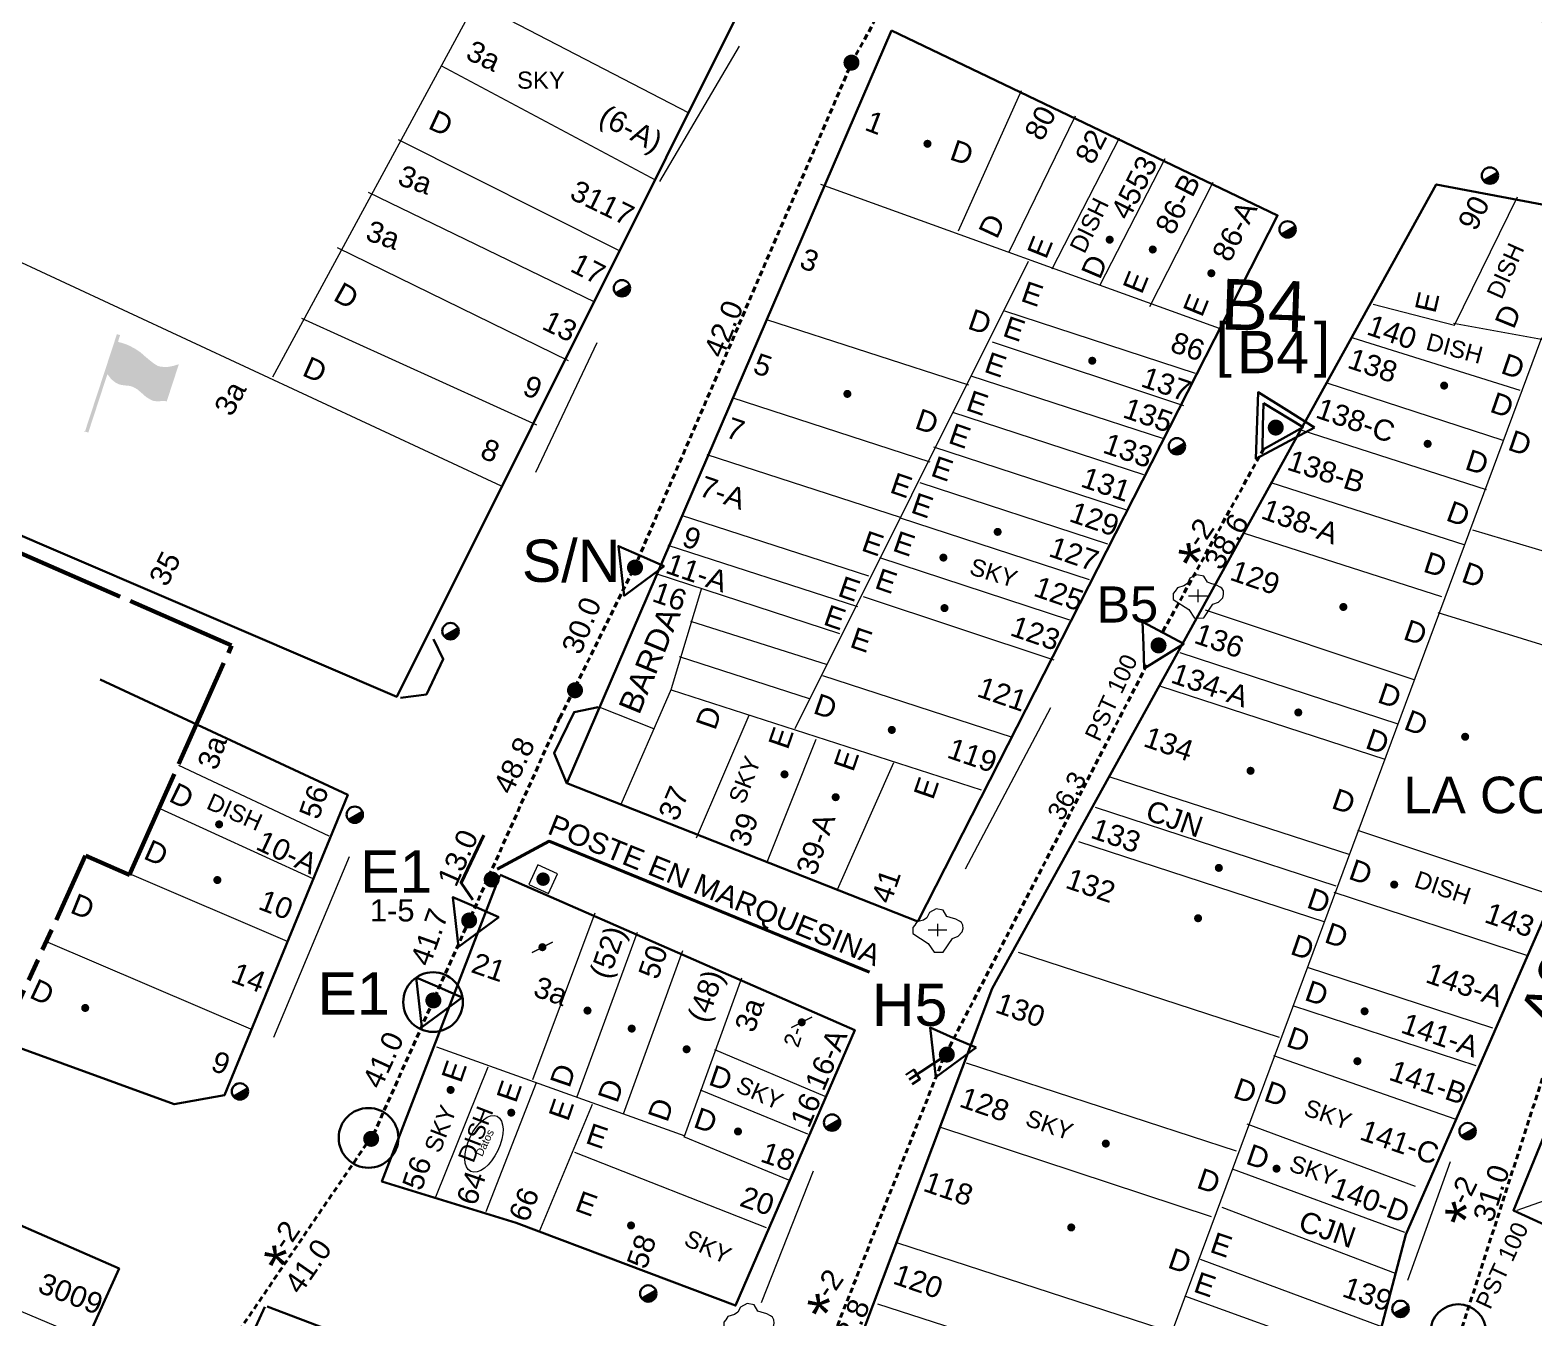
# Model space of a CAD drawing. Header units: inches. Extents: x 1659 to 2293, y 398 to 978.
# Drawn here: x 1952.3 to 2088.4, y 708.9 to 825.5 of the extents above; entities that cross this region are included whole.
import ezdxf

# ---------------------------------------------------------------- set-up
doc = ezdxf.new("R2010")
doc.units = ezdxf.units.IN
doc.header["$MEASUREMENT"] = 0
for name, pattern in [('TLSIGC_002', [0.8, 0.5, -0.3]), ('TLSIGC_004', [7, 4, -1, 1, -1]), ('TLSIGC_007', [28, 10, -1, 10, -1, 2, -1, 2, -1])]:
    doc.linetypes.add(name, pattern=pattern)
for name, color, linetype, lineweight in [('APUNTADOR EXISTENTE SECUNDARIO', 82, 'Continuous', 40), ('CABLE EXISTENTE AEREO SECUNDARIO', 82, 'TLSIGC_002', 40), ('CABLE PROYECTADO AEREO SECUNDARIO', 1, 'TLSIGC_002', 80), ('CAJA DE EMPALMES EXISTENTE PRINCIPAL', 82, 'Continuous', 30), ('CASETA TELEFONICA LADATEL', 82, 'Continuous', 15), ('CLASIFICACION TIPO COMERCIAL TERCERA', 156, 'Continuous', 9), ('CLASIFICACION TIPO RESIDENCIAL C', 156, 'Continuous', 9), ('CLASIFICACION TIPO RESIDENCIAL D', 156, 'Continuous', 9), ('CLASIFICACION TIPO RESIDENCIAL E', 156, 'Continuous', 9), ('CLIENTES COMERCIALES TERCERA', 82, 'TLSIGC_004', 9), ('CLIENTES EXISTENTES DE DATOS', 7, 'Continuous', 13), ('CLIENTES RESIDENCIALES D', 82, 'TLSIGC_004', 9), ('CLIENTES RESIDENCIALES E', 82, 'TLSIGC_004', 9), ('CONEXION A TIERRA  DE TERMINAL EXISTENTE', 82, 'Continuous', 30), ('DATOS DE CARATULA', 160, 'Continuous', 5), ('DISTRITO', 42, 'TLSIGC_007', 60), ('ESCUELAS', 252, 'Continuous', 15), ('LINEAS DE ENERGIA DE BAJA TENSION', 102, 'TLSIGC_014', 20), ('LOTIFICACION 2003', 252, 'Continuous', 15), ('MEDIDAS ENTRE POSTES', 82, 'Continuous', 5), ('NUMEROS OFICIALES', 92, 'Continuous', 5), ('OBSTACULOS', 82, 'Continuous', 15), ('PLANIMETRIA 2003', 12, 'Continuous', 30), ('POSTE DE ENERGIA ELECTRICA', 82, 'Continuous', 30), ('POSTES EXISTENTES SECUNDARIOS', 82, 'Continuous', 30), ('TERMINAL EXISTENTE EN POSTE', 82, 'Continuous', 30), ('TERMINAL PROYECTADA EN POSTE', 1, 'Continuous', 60)]:
    doc.layers.add(name, color=color, linetype=linetype, lineweight=lineweight)
doc.styles.get("Standard").update_dxf_attribs({"font": 'arial.ttf'})
doc.linetypes.add('TLSIGC_014', pattern='A,8,["\\\\\\",Standard,S=1,R=0,X=-1,Y=-0.5],1', length=9)

# ---------------------------------------------------------------- blocks, each defined once
blk = doc.blocks.new('G$C68750D7C')
at = {"layer": 'CLIENTES EXISTENTES DE DATOS'}
blk.add_ellipse((4.88, 2.45), major_axis=(4.88, 0.02), ratio=0.5027, dxfattribs=at)
at = {"layer": 'CLIENTES EXISTENTES DE DATOS', "insert": (2.85, 3.02), "char_height": 1.231, "width": 5.0142, "attachment_point": 1}
blk.add_mtext('Datos', dxfattribs=at)

msp = doc.modelspace()

# ---------------------------------------------------------------- hatches: boundary and pattern name
at = {"layer": 'CASETA TELEFONICA LADATEL'}
h = msp.add_hatch(color=256, dxfattribs=at)
edge = h.paths.add_edge_path()
edge.add_arc((1998.73, 748.59), 0.615, 0, 360)
at = {"layer": 'CLIENTES COMERCIALES TERCERA'}
h = msp.add_hatch(color=256, dxfattribs=at)
edge = h.paths.add_edge_path()
edge.add_arc((1998.67, 742.43), 0.367, 0, 360)
h = msp.add_hatch(color=256, dxfattribs=at)
edge = h.paths.add_edge_path()
edge.add_arc((2022.14, 735.63), 0.367, 0, 360)
at = {"layer": 'CLIENTES RESIDENCIALES D'}
h = msp.add_hatch(color=256, dxfattribs=at)
edge = h.paths.add_edge_path()
edge.add_arc((2033.52, 815.16), 0.367, 0, 360)
h = msp.add_hatch(color=256, dxfattribs=at)
edge = h.paths.add_edge_path()
edge.add_arc((2050.01, 806.48), 0.367, 0, 360)
h = msp.add_hatch(color=256, dxfattribs=at)
edge = h.paths.add_edge_path()
edge.add_arc((2026.27, 792.52), 0.367, 0, 360)
h = msp.add_hatch(color=256, dxfattribs=at)
edge = h.paths.add_edge_path()
edge.add_arc((2078.79, 788), 0.367, 0, 360)
h = msp.add_hatch(color=256, dxfattribs=at)
edge = h.paths.add_edge_path()
edge.add_arc((2034.96, 777.7), 0.367, 0, 360)
h = msp.add_hatch(color=256, dxfattribs=at)
edge = h.paths.add_edge_path()
edge.add_arc((2035.06, 773.13), 0.367, 0, 360)
h = msp.add_hatch(color=256, dxfattribs=at)
edge = h.paths.add_edge_path()
edge.add_arc((2071.16, 773.23), 0.367, 0, 360)
h = msp.add_hatch(color=256, dxfattribs=at)
edge = h.paths.add_edge_path()
edge.add_arc((2030.29, 762.1), 0.367, 0, 360)
h = msp.add_hatch(color=256, dxfattribs=at)
edge = h.paths.add_edge_path()
edge.add_arc((2082.18, 761.48), 0.367, 0, 360)
h = msp.add_hatch(color=256, dxfattribs=at)
edge = h.paths.add_edge_path()
edge.add_arc((1969.41, 753.55), 0.367, 0, 360)
h = msp.add_hatch(color=256, dxfattribs=at)
edge = h.paths.add_edge_path()
edge.add_arc((1969.25, 748.51), 0.367, 0, 360)
h = msp.add_hatch(color=256, dxfattribs=at)
edge = h.paths.add_edge_path()
edge.add_arc((2075.76, 748.1), 0.367, 0, 360)
h = msp.add_hatch(color=256, dxfattribs=at)
edge = h.paths.add_edge_path()
edge.add_arc((1957.29, 736.93), 0.367, 0, 360)
h = msp.add_hatch(color=256, dxfattribs=at)
edge = h.paths.add_edge_path()
edge.add_arc((2002.75, 736.69), 0.367, 0, 360)
h = msp.add_hatch(color=256, dxfattribs=at)
edge = h.paths.add_edge_path()
edge.add_arc((2006.75, 735.06), 0.367, 0, 360)
h = msp.add_hatch(color=256, dxfattribs=at)
edge = h.paths.add_edge_path()
edge.add_arc((2011.72, 733.19), 0.367, 0, 360)
h = msp.add_hatch(color=256, dxfattribs=at)
edge = h.paths.add_edge_path()
edge.add_arc((2016.37, 725.75), 0.367, 0, 360)
h = msp.add_hatch(color=256, dxfattribs=at)
edge = h.paths.add_edge_path()
edge.add_arc((2065.11, 722.38), 0.367, 0, 360)
at = {"layer": 'CLIENTES RESIDENCIALES E'}
h = msp.add_hatch(color=256, dxfattribs=at)
edge = h.paths.add_edge_path()
edge.add_arc((2053.91, 805.59), 0.367, 0, 360)
h = msp.add_hatch(color=256, dxfattribs=at)
edge = h.paths.add_edge_path()
edge.add_arc((2059.21, 803.44), 0.367, 0, 360)
h = msp.add_hatch(color=256, dxfattribs=at)
edge = h.paths.add_edge_path()
edge.add_arc((2048.43, 795.52), 0.367, 0, 360)
h = msp.add_hatch(color=256, dxfattribs=at)
edge = h.paths.add_edge_path()
edge.add_arc((2080.28, 793.27), 0.367, 0, 360)
h = msp.add_hatch(color=256, dxfattribs=at)
edge = h.paths.add_edge_path()
edge.add_arc((2039.87, 780.03), 0.367, 0, 360)
h = msp.add_hatch(color=256, dxfattribs=at)
edge = h.paths.add_edge_path()
edge.add_arc((2067.08, 763.68), 0.367, 0, 360)
h = msp.add_hatch(color=256, dxfattribs=at)
edge = h.paths.add_edge_path()
edge.add_arc((2020.58, 758.08), 0.367, 0, 360)
h = msp.add_hatch(color=256, dxfattribs=at)
edge = h.paths.add_edge_path()
edge.add_arc((2062.76, 758.4), 0.367, 0, 360)
h = msp.add_hatch(color=256, dxfattribs=at)
edge = h.paths.add_edge_path()
edge.add_arc((2025.21, 756.01), 0.367, 0, 360)
h = msp.add_hatch(color=256, dxfattribs=at)
edge = h.paths.add_edge_path()
edge.add_arc((2059.89, 749.61), 0.367, 0, 360)
h = msp.add_hatch(color=256, dxfattribs=at)
edge = h.paths.add_edge_path()
edge.add_arc((2058.01, 745.05), 0.367, 0, 360)
h = msp.add_hatch(color=256, dxfattribs=at)
edge = h.paths.add_edge_path()
edge.add_arc((2073.08, 736.63), 0.367, 0, 360)
h = msp.add_hatch(color=256, dxfattribs=at)
edge = h.paths.add_edge_path()
edge.add_arc((2072.43, 732.11), 0.367, 0, 360)
h = msp.add_hatch(color=256, dxfattribs=at)
edge = h.paths.add_edge_path()
edge.add_arc((1990.36, 729.51), 0.367, 0, 360)
h = msp.add_hatch(color=256, dxfattribs=at)
edge = h.paths.add_edge_path()
edge.add_arc((1995.85, 727.45), 0.367, 0, 360)
h = msp.add_hatch(color=256, dxfattribs=at)
edge = h.paths.add_edge_path()
edge.add_arc((2049.66, 724.65), 0.367, 0, 360)
h = msp.add_hatch(color=256, dxfattribs=at)
edge = h.paths.add_edge_path()
edge.add_arc((2006.69, 717.24), 0.367, 0, 360)
h = msp.add_hatch(color=256, dxfattribs=at)
edge = h.paths.add_edge_path()
edge.add_arc((2046.53, 717.06), 0.367, 0, 360)
at = {"layer": 'ESCUELAS'}
msp.add_hatch(color=256, dxfattribs=at).paths.add_polyline_path([(1957.27, 789.12), (1957.57, 789.02), (1959.3, 794.31), (1959.47, 794.09), (1959.54, 793.99), (1959.64, 793.87), (1959.75, 793.77), (1959.89, 793.65), (1960, 793.57), (1960.11, 793.5), (1960.32, 793.4), (1960.45, 793.36), (1960.58, 793.33), (1960.87, 793.29), (1961.05, 793.27), (1961.19, 793.25), (1961.26, 793.25), (1961.3, 793.24), (1961.35, 793.24), (1961.38, 793.24), (1961.41, 793.22), (1961.45, 793.21), (1961.48, 793.2), (1961.63, 793.14), (1961.77, 793.07), (1961.88, 793.01), (1961.97, 792.95), (1962.04, 792.91), (1962.15, 792.81), (1962.27, 792.71), (1962.42, 792.58), (1962.56, 792.45), (1962.81, 792.24), (1963.16, 792.03), (1963.31, 791.95), (1963.43, 791.9), (1963.56, 791.87), (1963.69, 791.86), (1963.78, 791.86), (1964.05, 791.86), (1964.21, 791.87), (1964.39, 791.89), (1964.5, 791.89), (1964.57, 791.87), (1964.66, 791.82), (1965.76, 795.19), (1965.73, 795.19), (1965.63, 795.17), (1965.28, 795.06), (1964.96, 794.99), (1964.75, 794.96), (1964.48, 794.96), (1964.29, 794.97), (1964.29, 794.97), (1964.14, 794.98), (1964, 795.01), (1963.85, 795.06), (1963.58, 795.22), (1963.46, 795.3), (1963.26, 795.46), (1963.11, 795.58), (1962.77, 795.86), (1962.48, 796.12), (1962.25, 796.31), (1961.84, 796.59), (1961.33, 796.86), (1961.04, 796.99), (1960.73, 797.1), (1960.33, 797.21), (1960.26, 797.25), (1960.45, 797.84), (1960.16, 797.93), (1960.16, 797.93), (1960.16, 797.93)])
at = {"layer": 'POSTE DE ENERGIA ELECTRICA'}
for points in [[(2085.07, 812.65), (2085.11, 812.56), (2085.14, 812.46), (2085.16, 812.39), (2085.16, 812.3), (2085.16, 812.17), (2085.14, 812.09), (2085.11, 812), (2085.07, 811.91), (2085.01, 811.84), (2084.97, 811.78), (2084.9, 811.72), (2084.83, 811.66), (2084.78, 811.63), (2084.69, 811.59), (2084.59, 811.56), (2084.47, 811.54), (2084.37, 811.55), (2084.27, 811.56), (2084.18, 811.59), (2084.11, 811.61), (2084.05, 811.65), (2083.95, 811.71), (2083.88, 811.79), (2083.82, 811.85), (2083.78, 811.91)], [(2066.75, 807.78), (2066.8, 807.69), (2066.82, 807.6), (2066.84, 807.52), (2066.85, 807.43), (2066.84, 807.3), (2066.82, 807.22), (2066.79, 807.13), (2066.75, 807.05), (2066.7, 806.97), (2066.66, 806.91), (2066.59, 806.85), (2066.51, 806.79), (2066.46, 806.76), (2066.37, 806.72), (2066.27, 806.69), (2066.15, 806.67), (2066.06, 806.68), (2065.96, 806.69), (2065.86, 806.72), (2065.8, 806.75), (2065.73, 806.78), (2065.64, 806.84), (2065.56, 806.92), (2065.51, 806.98), (2065.47, 807.04)], [(2006.51, 802.45), (2006.55, 802.36), (2006.58, 802.27), (2006.6, 802.19), (2006.61, 802.1), (2006.6, 801.97), (2006.58, 801.89), (2006.55, 801.8), (2006.51, 801.72), (2006.45, 801.64), (2006.41, 801.58), (2006.35, 801.52), (2006.27, 801.46), (2006.22, 801.44), (2006.13, 801.39), (2006.03, 801.36), (2005.91, 801.35), (2005.81, 801.35), (2005.71, 801.36), (2005.62, 801.39), (2005.55, 801.42), (2005.49, 801.45), (2005.39, 801.52), (2005.32, 801.59), (2005.26, 801.66), (2005.22, 801.71)], [(2056.74, 788.14), (2056.79, 788.06), (2056.82, 787.96), (2056.83, 787.89), (2056.84, 787.79), (2056.83, 787.67), (2056.82, 787.58), (2056.78, 787.49), (2056.74, 787.41), (2056.69, 787.34), (2056.65, 787.28), (2056.58, 787.21), (2056.5, 787.16), (2056.45, 787.13), (2056.37, 787.09), (2056.27, 787.06), (2056.14, 787.04), (2056.05, 787.04), (2055.95, 787.06), (2055.85, 787.08), (2055.79, 787.11), (2055.72, 787.14), (2055.63, 787.21), (2055.56, 787.28), (2055.5, 787.35), (2055.46, 787.41)], [(1990.99, 771.41), (1991.03, 771.32), (1991.06, 771.23), (1991.08, 771.15), (1991.09, 771.06), (1991.08, 770.93), (1991.06, 770.85), (1991.03, 770.76), (1990.99, 770.68), (1990.93, 770.6), (1990.89, 770.54), (1990.83, 770.48), (1990.75, 770.42), (1990.7, 770.4), (1990.61, 770.35), (1990.51, 770.32), (1990.39, 770.31), (1990.29, 770.31), (1990.19, 770.32), (1990.1, 770.35), (1990.03, 770.38), (1989.97, 770.41), (1989.87, 770.48), (1989.8, 770.55), (1989.74, 770.62), (1989.7, 770.67)], [(1982.33, 754.79), (1982.38, 754.7), (1982.41, 754.6), (1982.42, 754.53), (1982.43, 754.43), (1982.42, 754.31), (1982.41, 754.22), (1982.37, 754.14), (1982.33, 754.05), (1982.28, 753.98), (1982.24, 753.92), (1982.17, 753.85), (1982.09, 753.8), (1982.04, 753.77), (1981.96, 753.73), (1981.86, 753.7), (1981.73, 753.68), (1981.64, 753.68), (1981.54, 753.7), (1981.44, 753.72), (1981.38, 753.75), (1981.31, 753.79), (1981.22, 753.85), (1981.15, 753.92), (1981.09, 753.99), (1981.05, 754.05)], [(1971.93, 729.74), (1971.98, 729.65), (1972, 729.56), (1972.02, 729.48), (1972.03, 729.39), (1972.02, 729.26), (1972, 729.18), (1971.97, 729.09), (1971.93, 729.01), (1971.88, 728.93), (1971.83, 728.87), (1971.77, 728.81), (1971.69, 728.75), (1971.64, 728.72), (1971.55, 728.68), (1971.45, 728.65), (1971.33, 728.63), (1971.24, 728.64), (1971.14, 728.65), (1971.04, 728.68), (1970.98, 728.71), (1970.91, 728.74), (1970.82, 728.8), (1970.74, 728.88), (1970.69, 728.94), (1970.65, 729)], [(2025.52, 726.92), (2025.56, 726.83), (2025.59, 726.73), (2025.61, 726.66), (2025.62, 726.56), (2025.61, 726.44), (2025.59, 726.35), (2025.56, 726.27), (2025.52, 726.18), (2025.46, 726.11), (2025.42, 726.05), (2025.36, 725.98), (2025.28, 725.93), (2025.23, 725.9), (2025.14, 725.86), (2025.04, 725.83), (2024.92, 725.81), (2024.82, 725.81), (2024.72, 725.83), (2024.63, 725.85), (2024.56, 725.88), (2024.5, 725.92), (2024.4, 725.98), (2024.33, 726.05), (2024.27, 726.12), (2024.23, 726.18)], [(2083.04, 726.15), (2083.08, 726.06), (2083.11, 725.97), (2083.13, 725.89), (2083.14, 725.8), (2083.13, 725.67), (2083.11, 725.59), (2083.08, 725.5), (2083.04, 725.41), (2082.99, 725.34), (2082.94, 725.28), (2082.88, 725.22), (2082.8, 725.16), (2082.75, 725.13), (2082.66, 725.09), (2082.56, 725.06), (2082.44, 725.04), (2082.34, 725.05), (2082.25, 725.06), (2082.15, 725.09), (2082.08, 725.12), (2082.02, 725.15), (2081.93, 725.21), (2081.85, 725.29), (2081.8, 725.35), (2081.76, 725.41)], [(2008.89, 711.45), (2008.93, 711.36), (2008.96, 711.26), (2008.98, 711.19), (2008.99, 711.1), (2008.98, 710.97), (2008.96, 710.89), (2008.93, 710.8), (2008.89, 710.71), (2008.84, 710.64), (2008.79, 710.58), (2008.73, 710.52), (2008.65, 710.46), (2008.6, 710.43), (2008.51, 710.39), (2008.41, 710.36), (2008.29, 710.34), (2008.19, 710.35), (2008.1, 710.36), (2008, 710.39), (2007.93, 710.41), (2007.87, 710.45), (2007.78, 710.51), (2007.7, 710.59), (2007.64, 710.65), (2007.6, 710.71)], [(2076.99, 710.03), (2077.03, 709.94), (2077.06, 709.84), (2077.07, 709.77), (2077.07, 709.67), (2077.06, 709.55), (2077.04, 709.46), (2077, 709.38), (2076.96, 709.3), (2076.9, 709.22), (2076.85, 709.17), (2076.79, 709.11), (2076.7, 709.05), (2076.65, 709.03), (2076.56, 708.99), (2076.46, 708.96), (2076.34, 708.95), (2076.24, 708.96), (2076.15, 708.98), (2076.05, 709.01), (2075.99, 709.04), (2075.92, 709.08), (2075.84, 709.15), (2075.76, 709.23), (2075.71, 709.3), (2075.67, 709.35)]]:
    msp.add_hatch(color=256, dxfattribs=at).paths.add_polyline_path(points)
at = {"layer": 'POSTES EXISTENTES SECUNDARIOS'}
h = msp.add_hatch(color=256, dxfattribs=at)
edge = h.paths.add_edge_path()
edge.add_arc((2026.64, 822.51), 0.726, 0, 360)
h = msp.add_hatch(color=256, dxfattribs=at)
edge = h.paths.add_edge_path()
edge.add_arc((2065.04, 789.47), 0.726, 0, 360)
h = msp.add_hatch(color=256, dxfattribs=at)
edge = h.paths.add_edge_path()
edge.add_arc((2007.05, 776.8), 0.726, 0, 360)
h = msp.add_hatch(color=256, dxfattribs=at)
edge = h.paths.add_edge_path()
edge.add_arc((2054.43, 769.75), 0.726, 0, 360)
h = msp.add_hatch(color=256, dxfattribs=at)
edge = h.paths.add_edge_path()
edge.add_arc((2001.62, 765.69), 0.726, 0, 360)
h = msp.add_hatch(color=256, dxfattribs=at)
edge = h.paths.add_edge_path()
edge.add_arc((1994.08, 748.56), 0.726, 0, 360)
h = msp.add_hatch(color=256, dxfattribs=at)
edge = h.paths.add_edge_path()
edge.add_arc((1992.04, 744.85), 0.726, 0, 360)
h = msp.add_hatch(color=256, dxfattribs=at)
edge = h.paths.add_edge_path()
edge.add_arc((1988.8, 737.61), 0.726, 0, 360)
h = msp.add_hatch(color=256, dxfattribs=at)
edge = h.paths.add_edge_path()
edge.add_arc((2035.27, 732.71), 0.726, 0, 360)
h = msp.add_hatch(color=256, dxfattribs=at)
edge = h.paths.add_edge_path()
edge.add_arc((1983.17, 725.08), 0.726, 0, 360)

# ---------------------------------------------------------------- linework, layer by layer
at = {"layer": 'APUNTADOR EXISTENTE SECUNDARIO'}
for points in [[(1992.36, 746.71), (1991.31, 748.26), (1993.36, 752.57)], [(1994.56, 749.48), (1999.29, 752.02), (2028.28, 740.18)]]:
    msp.add_lwpolyline(points, dxfattribs=at)
at = {"layer": 'CABLE EXISTENTE AEREO SECUNDARIO'}
for p, q in [((2054.83, 771.01), (2063.97, 787.6)), ((2000.25, 763.17), (2006.7, 776.24)), ((2053.37, 767.97), (2035.46, 733.3)), ((1983.38, 725.48), (2000.23, 763.19)), ((2019.17, 692.55), (2035.02, 732.52)), ((2081.91, 708.02), (2089.29, 730.92)), ((1965.81, 699.79), (1983.08, 725.11))]:
    msp.add_line(p, q, dxfattribs=at)
msp.add_lwpolyline([(2007.29, 777.49), (2026.66, 822.5), (2041.84, 850.14), (2041.84, 850.14), (2041.84, 850.14)], dxfattribs=at)
at = {"layer": 'CAJA DE EMPALMES EXISTENTE PRINCIPAL'}
for centre, radius in [((1988.77, 737.46), 2.7), ((1982.93, 725.17), 2.7), ((2081.56, 707.58), 2.52)]:
    msp.add_circle(centre, radius, dxfattribs=at)
at = {"layer": 'CASETA TELEFONICA LADATEL'}
msp.add_lwpolyline([(1999.21, 747.3), (2000.03, 749.07), (1998.26, 749.88), (1997.44, 748.11), (1999.21, 747.3)], dxfattribs=at)
at = {"layer": 'CLIENTES COMERCIALES TERCERA'}
for p, q in [((1997.74, 741.95), (1999.59, 742.89)), ((2021.21, 735.15), (2023.06, 736.09))]:
    msp.add_line(p, q, dxfattribs=at)
for points in [[(1997.74, 741.95), (1999.59, 742.89), (1997.74, 741.95), (1997.74, 741.95)], [(2021.21, 735.15), (2023.06, 736.09), (2021.21, 735.15), (2021.21, 735.15)]]:
    msp.add_lwpolyline(points, dxfattribs=at)
at = {"layer": 'CONEXION A TIERRA  DE TERMINAL EXISTENTE'}
msp.add_line((2031.86, 730.45), (2035.02, 732.55), dxfattribs=at)
msp.add_lwpolyline([(2032.14, 730.03), (2032.84, 730.49), (2032.27, 731.35), (2031.57, 730.89)], dxfattribs=at)
at = {"layer": 'DISTRITO'}
msp.add_lwpolyline([(1919.85, 668.48), (1957.32, 750.72), (1961.3, 748.99), (1970.54, 769.75), (1932.4, 786.4), (1951.04, 826.16), (1933.27, 833.98), (1951.61, 883.93), (1985.01, 872.51), (2024.9, 858.93), (2048.86, 849.62), (2062.36, 841.57), (2081.43, 830.91), (2101.54, 819.15), (2136.68, 806.1), (2150.84, 784.49), (2219.79, 635.01)], dxfattribs=at)
at = {"layer": 'ESCUELAS'}
for p, q in [((2003.4, 800.83), (1982.92, 810.75)), ((2001.02, 795.51), (1980.13, 805.75)), ((1998.16, 789.7), (1976.89, 799.35)), ((1957.25, 789.13), (1957.25, 789.13))]:
    msp.add_line(p, q, dxfattribs=at)
at = {"layer": 'LINEAS DE ENERGIA DE BAJA TENSION'}
for p, q in [((2009.31, 811.75), (2016.52, 823.99)), ((1998.07, 785.43), (2003.61, 797.17)), ((2036.96, 749.53), (2044.69, 764.12)), ((1974.36, 734.28), (1981.2, 750.65)), ((2076.99, 712.28), (2080.87, 723.02)), ((2018.5, 710.27), (2023.19, 722.2))]:
    msp.add_line(p, q, dxfattribs=at)
at = {"layer": 'LOTIFICACION 2003'}
for p, q in [((1974.26, 794.05), (1995.31, 832.91)), ((2011.95, 817.92), (1992.32, 828.1)), ((2008.95, 811.84), (1989.5, 822.21)), ((2036.33, 807.28), (2042.02, 819.99)), ((2046.9, 817.66), (2040.84, 805.3)), ((2005.6, 805.5), (1985.64, 815.51)), ((2050.87, 815.66), (2044.77, 803.82)), ((2055.01, 813.81), (2049.1, 802.3)), ((2023.85, 811.52), (2060.24, 798.35)), ((2059.33, 811.66), (2053.62, 800.4)), ((1994.96, 784.17), (1942.85, 808.42)), ((2042.63, 804.52), (2021.5, 762.19)), ((2018.94, 799.25), (2037.23, 793.33)), ((2057.78, 794.38), (2040.51, 800.02)), ((2072.02, 797.61), (2087.14, 792.87)), ((2056.73, 791.43), (2039.39, 797.19)), ((2054.91, 788.44), (2037.46, 794.14)), ((2069.67, 793.53), (2085.6, 788.33)), ((2015.82, 792.19), (2033.72, 786.36)), ((2053.09, 785.2), (2035.82, 790.84)), ((2067.3, 789.27), (2084.07, 783.86)), ((2013.54, 787.02), (2031.06, 781.37)), ((2051.65, 781.97), (2034.1, 787.7)), ((2049.84, 778.93), (2032.85, 784.48)), ((2064.6, 784.51), (2082.16, 778.86)), ((2011.22, 781.53), (2028.19, 776.04)), ((2048.18, 775.69), (2031.09, 781.28)), ((2062.18, 779.91), (2080.05, 774.17)), ((2102.17, 774.4), (2082.88, 780.18)), ((2010.01, 778.84), (2027.18, 773.28)), ((2046.39, 772.05), (2029.21, 777.67)), ((2008.94, 776.26), (2025.56, 770.83)), ((2044.97, 768.42), (2027.73, 774.15)), ((2012.08, 771.94), (2024.44, 768.02)), ((2058.65, 772.97), (2077.64, 766.64)), ((2098.83, 766.79), (2079.73, 772.7)), ((2056.35, 769.1), (2076.08, 762.66)), ((2011.06, 768.75), (2022.82, 764.95)), ((2041.22, 761.4), (2024.05, 767.01)), ((2010.32, 765.73), (2038.39, 756.67)), ((2054.6, 766.07), (2074.91, 759.44)), ((2012.62, 752.34), (2017.38, 763.43)), ((2018.97, 750.06), (2023.45, 761.25)), ((1979.38, 752.47), (1965.77, 758.89)), ((2025.38, 747.66), (2030.47, 759.15)), ((2050.01, 757.84), (2071.73, 750.83)), ((1964.03, 754.99), (1977.88, 748.64)), ((2048.71, 755.11), (2070.49, 748)), ((2090.4, 747.03), (2072.46, 752.98)), ((2047.2, 752.01), (2069.48, 744.72)), ((1961.27, 749.1), (1975.56, 742.97)), ((2087.86, 741.66), (2070.33, 747.39)), ((2003.41, 745.52), (1997.76, 730.41)), ((2007.25, 743.75), (2001.78, 728.88)), ((1972.29, 735), (1953.74, 742.96)), ((2011.35, 742.1), (2005.99, 727.3)), ((2041.73, 741.97), (2065.35, 734.28)), ((2084.7, 735.1), (2067.9, 740.59)), ((2016.7, 739.62), (2011.5, 725.29)), ((2083.18, 731.69), (2066.58, 737.11)), ((1989.09, 733.42), (2011.55, 725.35)), ((2024.27, 728.92), (2014.26, 733.15)), ((2081.29, 726.86), (2064.88, 732.59)), ((1989.02, 719.82), (1993.76, 731.59)), ((2037.03, 731.97), (2061.45, 723.99)), ((1993.58, 718.49), (1998.12, 730.18)), ((1998.38, 716.62), (2003.19, 728.22)), ((2022.68, 725.5), (2012.98, 729.49)), ((2110.28, 726.94), (2086.87, 718.58)), ((2034.62, 726.18), (2059.2, 718.04)), ((2077.68, 720.77), (2062.44, 726.4)), ((2011.45, 725.3), (2020.93, 721.38)), ((2018.94, 717.02), (2001.61, 723.84)), ((2076.71, 716.61), (2061.11, 722.33)), ((2075.88, 712.88), (2060.19, 718.88)), ((2030.82, 715.67), (2055.85, 707.53)), ((1957.56, 706.89), (1940.73, 713.97)), ((2074.65, 708.06), (2058.24, 714.15)), ((2073.93, 704.66), (2056.81, 710.84)), ((2029, 710.15), (2053.32, 702.29))]:
    msp.add_line(p, q, dxfattribs=at)
for points in [[(2073.86, 800.63), (2081.21, 798.75), (2086.93, 810.36)], [(2089.08, 797.6), (2052.15, 698.26), (2052.08, 698.4)], [(2081.12, 798.91), (2089.1, 797.46), (2109.76, 792.57)], [(2013.06, 774.92), (2010.32, 765.81)], [(2005.81, 755.39), (2010.36, 765.83), (2010.36, 765.83)], [(2008.76, 762.2), (2003.82, 764.16)]]:
    msp.add_lwpolyline(points, dxfattribs=at)
at = {"layer": 'OBSTACULOS'}
for p, q in [((2058, 774.82), (2058, 773.67)), ((2057.15, 774.24), (2058.86, 774.24)), ((2034.42, 744.56), (2034.42, 743.42)), ((2033.57, 743.99), (2035.28, 743.99))]:
    msp.add_line(p, q, dxfattribs=at)
for points in [[(2055.76, 774.45), (2055.77, 773.92), (2057.17, 773.01), (2057.7, 772.22), (2058.54, 772.24), (2059.36, 773.47), (2059.87, 773.68), (2060.25, 774.06), (2060.32, 774.37), (2060.3, 774.68), (2060.17, 774.92), (2060, 775.03), (2059.67, 775.21), (2059.16, 775.37), (2058.86, 775.47), (2058.53, 776.02), (2057.89, 776.15), (2057.27, 775.83), (2057.04, 775.36), (2056.73, 775.14), (2056.14, 774.97), (2055.95, 774.67), (2055.76, 774.45)], [(2032.18, 744.2), (2032.19, 743.66), (2033.59, 742.76), (2034.12, 741.97), (2034.95, 741.99), (2035.78, 743.22), (2036.29, 743.43), (2036.67, 743.81), (2036.74, 744.12), (2036.72, 744.43), (2036.59, 744.67), (2036.41, 744.78), (2036.09, 744.96), (2035.58, 745.12), (2035.28, 745.22), (2034.94, 745.77), (2034.3, 745.9), (2033.69, 745.57), (2033.46, 745.1), (2033.15, 744.89), (2032.55, 744.72), (2032.37, 744.42), (2032.18, 744.2)], [(2015.08, 708.48), (2015.08, 707.94), (2016.48, 707.03), (2017.02, 706.24), (2017.85, 706.27), (2018.68, 707.5), (2019.18, 707.7), (2019.57, 708.09), (2019.64, 708.4), (2019.61, 708.7), (2019.49, 708.94), (2019.31, 709.06), (2018.99, 709.23), (2018.48, 709.4), (2018.18, 709.49), (2017.84, 710.04), (2017.2, 710.17), (2016.59, 709.85), (2016.35, 709.38), (2016.04, 709.17), (2015.45, 708.99), (2015.27, 708.69), (2015.08, 708.48)]]:
    msp.add_lwpolyline(points, dxfattribs=at)
at = {"layer": 'PLANIMETRIA 2003'}
for points in [[(1931.92, 852.57), (1990.36, 851.16), (1999.86, 850.05), (2008.26, 847.27), (2022.07, 838.35), (1985.49, 765.11), (1934.58, 786.95)], [(2030.26, 825.41), (2065.2, 808.67), (2032.64, 744.77), (2000.87, 757.29), (2030.27, 825.43)], [(2009.59, 660.01), (2078.99, 638.07), (2102.01, 673.57), (2050.33, 692.97), (2052.09, 698.35), (2070.33, 691.77), (2076.81, 716.43), (2115.37, 804.72), (2079.56, 811.48), (2039.37, 738.68), (2009.69, 659.85)], [(2120.67, 801.97), (2086.55, 718.6), (2126.18, 700.45), (2090.56, 633.72), (2144.21, 614.59), (2164.98, 654.51), (2164.89, 655.13), (2164.63, 656.14), (2133.92, 666.27)], [(1985.84, 765.02), (1988.17, 765.32), (1989.69, 768.51), (1988.82, 770.33)], [(1958.65, 766.67), (1981.05, 756.23), (1969.91, 729.05), (1965.34, 728.22), (1950.02, 733.8)], [(2000.88, 757.25), (1999.72, 760.01), (2001.53, 763.72), (2003.71, 764.15)], [(1994.86, 748.97), (2026.93, 734.93), (2016.15, 709.98), (1996.28, 717.49), (1984.14, 721.22), (1994.83, 748.93)], [(1943.65, 720.64), (1960.36, 713.34), (1929.3, 644.71), (1899.28, 655.14)], [(1973.75, 709.89), (2011.07, 695.72), (1982.22, 627.91), (1942.04, 641.18), (1973.56, 709.87)]]:
    msp.add_lwpolyline(points, dxfattribs=at)
at = {"layer": 'POSTE DE ENERGIA ELECTRICA'}
for centre in [(2084.42, 812.28), (2066.11, 807.41), (2005.87, 802.08), (2056.1, 787.78), (1990.35, 771.04), (1981.69, 754.42), (1971.29, 729.37), (2024.88, 726.55), (2082.4, 725.78), (2008.25, 711.08), (2076.33, 709.69)]:
    msp.add_circle(centre, 0.74, dxfattribs=at)
at = {"layer": 'TERMINAL EXISTENTE EN POSTE'}
for points in [[(2068.56, 789.47), (2063.23, 786.65), (2063.44, 792.67), (2066.01, 791.07), (2068.56, 789.47)], [(2063.92, 791.69), (2067.52, 789.51), (2063.84, 787.47), (2063.87, 789.59), (2063.92, 791.69)], [(2009.7, 776.92), (2006.06, 774.24), (2005.55, 778.74), (2007.63, 777.83), (2009.7, 776.92)], [(2052.99, 771.88), (2056.71, 769.9), (2053.14, 767.67), (2053.06, 769.78), (2052.99, 771.88)], [(1994.73, 745.14), (1991.08, 742.46), (1990.57, 746.96), (1992.66, 746.05), (1994.73, 745.14)], [(1991.41, 737.88), (1987.77, 735.19), (1987.25, 739.69), (1989.34, 738.79), (1991.41, 737.88)], [(2037.92, 733.34), (2034.27, 730.65), (2033.76, 735.15), (2035.85, 734.24), (2037.92, 733.34)]]:
    msp.add_lwpolyline(points, dxfattribs=at)

# ---------------------------------------------------------------- block references
at = {"layer": 'CLIENTES EXISTENTES DE DATOS', "lineweight": 40, "ltscale": 8, "xscale": 0.5667573709123717, "yscale": 0.5667573709123717, "zscale": 0.5667573709123717, "rotation": 64.19453256506495}
msp.add_blockref('G$C68750D7C', (1993.42, 721.53), dxfattribs=at)

# ---------------------------------------------------------------- texts
at = {"layer": 'CABLE EXISTENTE AEREO SECUNDARIO'}
for p in [(2049.08, 760.95), (2084.45, 709.54)]:
    msp.add_text('PST 100', height=1.527, rotation=65, dxfattribs=at).set_placement(p)
at = {"layer": 'CABLE PROYECTADO AEREO SECUNDARIO'}
msp.add_text('[     ]', height=3.827, dxfattribs=at).set_placement((2059.57, 795.13))
at = {"layer": 'CLASIFICACION TIPO COMERCIAL TERCERA'}
for rotation, p in [(335, (1991.61, 822.89)), (341, (1985.46, 811.49)), (341, (1982.55, 806.49)), (62, (1970.55, 790.37)), (71, (1969.19, 758.36)), (341, (1997.73, 738.04)), (71, (2017.82, 734.59))]:
    msp.add_text('3a', height=1.906, rotation=rotation, dxfattribs=at).set_placement(p)
at = {"layer": 'CLASIFICACION TIPO RESIDENCIAL C'}
msp.add_text('SKY', height=1.549, dxfattribs=at).set_placement((1996.37, 820.15))
for s, rotation, p in [('DISH', 64, (2047.72, 805.12)), ('DISH', 66, (2085.48, 800.99)), ('DISH', 345, (2078.53, 796.56)), ('SKY', 343, (2037.21, 776.22)), ('SKY', 69, (2016.92, 755.29)), ('DISH', 336, (1968.15, 755.02)), ('DISH', 341, (2077.46, 747.93)), ('SKY', 336, (2016.05, 729.41)), ('SKY', 69, (1989.38, 723.69)), ('SKY', 341, (2067.46, 727.26)), ('DISH', 69, (1992.42, 722.81)), ('SKY', 341, (2042.26, 726.33)), ('SKY', 341, (2066.14, 722.21)), ('SKY', 335, (2011.36, 715.52))]:
    msp.add_text(s, height=1.549, rotation=rotation, dxfattribs=at).set_placement(p)
at = {"layer": 'CLASIFICACION TIPO RESIDENCIAL D'}
for s, height, rotation, p in [('D', 1.91, 335, (1988.22, 816.59)), ('D', 1.91, 341, (2035.42, 813.78)), ('D', 1.91, 65, (2039.8, 806.45)), ('D', 1.91, 67, (2049.12, 802.79)), ('D', 1.91, 331, (1979.63, 801.05)), ('D', 1.91, 68, (2086.58, 798.3)), ('D', 1.91, 341, (2037.05, 798.46)), ('D', 1.91, 336, (1976.82, 794.23)), ('D', 1.91, 341, (2085.3, 794.43)), ('D', 1.91, 341, (2084.31, 790.93)), ('D', 1.91, 341, (2032.26, 789.43)), ('D', 1.91, 341, (2085.93, 787.49)), ('D', 1.91, 342, (2082.06, 785.73)), ('D', 1.91, 340, (2080.34, 781.1)), ('D', 1.91, 342, (2078.28, 776.46)), ('D', 1.91, 341, (2081.73, 775.55)), ('BARDA', 2.078, 67.654, (2007.42, 763.39)), ('D', 1.91, 341, (2076.47, 770.34)), ('D', 1.91, 341, (2074.14, 764.63)), ('D', 1.91, 341, (2023.07, 763.64)), ('D', 1.91, 71, (2014.31, 761.99)), ('D', 1.91, 339, (2076.52, 762.2)), ('D', 1.91, 341, (2073.04, 760.48)), ('D', 1.91, 334, (1964.75, 755.69)), ('D', 1.91, 341, (2069.98, 755.05)), ('D', 1.91, 336, (1962.46, 750.49)), ('D', 1.91, 341, (2071.52, 748.65)), ('D', 1.91, 338, (1955.82, 745.59)), ('D', 1.91, 341, (2067.73, 746.05)), ('D', 1.91, 341, (2069.33, 742.91)), ('D', 1.91, 341, (2066.25, 741.84)), ('D', 1.91, 335, (1952.13, 737.91)), ('D', 1.91, 341, (2067.54, 737.68)), ('D', 1.91, 341, (2065.88, 733.49)), ('D', 1.91, 71, (2001.11, 729.61)), ('D', 1.91, 341, (2013.6, 730.01)), ('D', 1.91, 71, (2005.44, 728.23)), ('D', 1.91, 341, (2061.07, 728.85)), ('D', 1.91, 341, (2063.85, 728.57)), ('D', 1.91, 71, (2009.97, 726.5)), ('D', 1.91, 341, (2012.23, 726.17)), ('D', 1.91, 341, (2062.22, 722.86)), ('D', 1.91, 341, (2057.77, 720.68)), ('D', 1.91, 341, (2055.15, 713.45))]:
    msp.add_text(s, height=height, rotation=rotation, dxfattribs=at).set_placement(p)
at = {"layer": 'CLASIFICACION TIPO RESIDENCIAL E'}
for s, height, rotation, p in [('E', 1.91, 68, (2044.25, 804.63)), ('E', 1.91, 68, (2052.91, 801.46)), ('E', 1.91, 341, (2041.86, 800.96)), ('E', 1.91, 77, (2079.47, 799.74)), ('E', 1.91, 68, (2058.36, 799.38)), ('E', 1.91, 341, (2040.22, 797.8)), ('E', 1.91, 341, (2038.54, 794.55)), ('E', 1.91, 341, (2036.9, 791.08)), ('E', 1.91, 341, (2035.3, 788.11)), ('E', 1.91, 341, (2033.71, 785.14)), ('E', 1.91, 341, (2030.01, 783.63)), ('E', 1.91, 341, (2031.91, 781.81)), ('E', 1.91, 341, (2027.43, 778.37)), ('E', 1.91, 341, (2030.26, 778.35)), ('E', 1.91, 341, (2025.3, 774.26)), ('E', 1.91, 341, (2028.64, 774.97)), ('E', 1.91, 341, (2023.99, 771.67)), ('E', 1.91, 341, (2026.39, 769.64)), ('E', 1.91, 71, (2020.87, 760.23)), ('E', 1.91, 71, (2026.79, 758.22)), ('E', 1.91, 71, (2034.02, 755.69)), ('CJN', 1.906, 341, (2053.12, 754.01)), ('E', 1.91, 71, (1991.29, 730.05)), ('E', 1.91, 71, (1996.27, 728.24)), ('E', 1.91, 71, (2000.99, 726.58)), ('E', 1.91, 341, (2002.47, 724.73)), ('E', 1.91, 340, (2001.5, 718.62)), ('CJN', 1.906, 341, (2066.96, 716.84)), ('E', 1.91, 341, (2058.97, 714.87)), ('E', 1.91, 341, (2057.49, 711.28))]:
    msp.add_text(s, height=height, rotation=rotation, dxfattribs=at).set_placement(p)
at = {"layer": 'CLIENTES RESIDENCIALES D'}
msp.add_text('2-', height=1.43, rotation=72, dxfattribs=at).set_placement((2021.81, 733.26))
at = {"layer": 'DATOS DE CARATULA'}
msp.add_text('LA CONSTRUCCION  COMUNICARSE', height=3.3094, dxfattribs=at).set_placement((2076.59, 754.56))
at = {"layer": 'MEDIDAS ENTRE POSTES'}
for s, height, rotation, p in [('42.0', 1.906, 68, (2014.97, 795.66)), ('38.6', 1.906, 60, (2060.1, 776.45)), ('-2', 1.906, 55.8753, (2058.26, 778.44)), ('30.0', 1.906, 68, (2002.11, 768.8)), ('48.8', 1.906, 65, (1995.87, 756.15)), ('36.3', 1.668, 60, (2045.71, 753.76)), ('POSTE EN MARQUESINA', 1.9064, 337.9465, (1999.02, 752.74)), ('13.0', 1.906, 66.3099, (1990.84, 747.77)), ('41.7', 1.906, 70.2551, (1988.46, 740.59)), ('41.0', 1.906, 65.3048, (1984.03, 729.48)), ('-2', 1.906, 63.9786, (2082.32, 718.95)), ('31.0', 1.906, 72, (2084.65, 717.4)), ('-2', 1.906, 55.8753, (1975.52, 714.85)), ('41.0', 1.906, 55, (1976.75, 710.89)), ('-2', 1.906, 55.8753, (2024.7, 710.47)), ('48.8', 1.906, 68, (2026.41, 705.26))]:
    msp.add_text(s, height=height, rotation=rotation, dxfattribs=at).set_placement(p)
at = {"layer": 'NUMEROS OFICIALES'}
for s, height, rotation, p in [('(6-A)', 1.906, 332, (2003.63, 817.09)), ('80', 1.906, 63, (2043.9, 815.3)), ('1', 1.91, 339, (2027.73, 816.45)), ('82', 1.906, 63, (2048.49, 813.16)), ('4553', 1.906, 63, (2051.71, 808.14)), ('3117', 1.906, 334, (2001.02, 810.25)), ('86-B', 1.906, 63, (2055.74, 806.78)), ('90', 1.906, 63, (2083.13, 807.16)), ('86-A', 1.906, 63, (2060.88, 804.33)), ('17', 1.906, 333, (2001.07, 803.67)), ('3', 1.91, 339, (2021.81, 804)), ('13', 1.906, 334, (1998.51, 798.45)), ('140', 1.906, 341, (2073.16, 797.94)), ('86', 1.906, 341, (2055.37, 796.4)), ('138', 1.906, 341, (2071.42, 794.92)), ('5', 1.91, 341, (2017.61, 794.46)), ('9', 1.91, 339, (1996.76, 792.49)), ('137', 1.906, 341, (2052.72, 793.23)), ('135', 1.906, 341, (2051.09, 790.43)), ('138-C', 1.906, 341, (2068.54, 790.41)), ('7', 1.91, 341, (2015.13, 788.65)), ('8', 1.91, 339, (1992.92, 786.77)), ('133', 1.906, 341, (2049.28, 787.23)), ('138-B', 1.906, 342, (2065.95, 785.69)), ('131', 1.906, 341, (2047.28, 784.16)), ('7-A', 1.906, 341, (2012.72, 783.35)), ('138-A', 1.906, 340, (2063.59, 781.29)), ('129', 1.906, 341, (2046.23, 781.02)), ('9', 1.91, 341, (2011.18, 778.8)), ('127', 1.906, 341, (2044.38, 777.86)), ('35', 1.906, 63, (1964.67, 774.96)), ('11-A', 1.906, 341, (2009.69, 776.35)), ('129', 1.906, 341, (2060.78, 775.72)), ('125', 1.906, 341, (2043.01, 774.27)), ('16', 1.906, 341, (2008.49, 773.78)), ('123', 1.906, 341, (2040.89, 770.69)), ('136', 1.906, 341, (2057.53, 770.01)), ('134-A', 1.906, 341, (2055.43, 766.42)), ('121', 1.906, 341, (2037.89, 765.17)), ('134', 1.906, 341, (2052.95, 760.66)), ('119', 1.906, 341, (2035.18, 759.63)), ('56', 1.906, 71, (1978.4, 753.88)), ('37', 1.906, 67, (2010.84, 753.73)), ('39', 1.906, 71, (2017.3, 751.37)), ('39-A', 1.906, 71, (2023.38, 748.81)), ('10-A', 1.906, 335, (1972.61, 751.35)), ('133', 1.906, 341, (2048.18, 752.37)), ('41', 1.906, 71, (2030.18, 746.26)), ('132', 1.906, 341, (2045.89, 747.84)), ('10', 1.906, 339, (1972.84, 745.92)), ('143', 1.906, 341, (2083.81, 744.73)), ('(52)', 1.906, 71, (2004.7, 739.43)), ('21', 1.906, 341, (1992.1, 740.2)), ('50', 1.906, 71, (2009.1, 739.4)), ('14', 1.906, 339, (1970.36, 739.33)), ('143-A', 1.906, 341, (2078.48, 739.29)), ('(48)', 1.906, 71, (2013.56, 735.47)), ('130', 1.906, 341, (2039.53, 736.57)), ('141-A', 1.906, 341, (2076.25, 734.73)), ('16-A', 1.906, 67, (2024.11, 729.3)), ('9', 1.91, 339, (1968.54, 731.33)), ('141-B', 1.906, 341, (2075.17, 730.46)), ('128', 1.906, 341, (2036.29, 728.03)), ('16', 1.906, 67, (2022.79, 725.96)), ('141-C', 1.906, 341, (2072.52, 725.06)), ('18', 1.906, 341, (2018.29, 723.06)), ('56', 1.906, 71, (1987.72, 720.28)), ('64', 1.906, 71, (1992.63, 718.93)), ('118', 1.906, 341, (2033.02, 720.4)), ('140-D', 1.906, 340, (2069.89, 719.9)), ('66', 1.906, 68, (1997.32, 717.42)), ('20', 1.906, 341, (2016.41, 719.05)), ('58', 1.906, 71, (2008.05, 713.19)), ('120', 1.906, 341, (2030.28, 712.01)), ('3009', 1.906, 339, (1952.88, 711.24)), ('139', 1.906, 341, (2070.94, 710.85))]:
    msp.add_text(s, height=height, rotation=rotation, dxfattribs=at).set_placement(p)
at = {"layer": 'TERMINAL EXISTENTE EN POSTE'}
for s, height, p in [('B4', 3.827, (2061.52, 794.39)), ('S/N', 3.827, (1996.81, 775.5)), ('B5', 3.272, (2048.81, 771.82)), ('E1', 3.827, (1982.17, 747.37)), ('1-5', 2.005, (1983.05, 744.76)), ('E1', 3.827, (1978.32, 736.33)), ('H5', 3.827, (2028.49, 735.31))]:
    msp.add_text(s, height=height, dxfattribs=at).set_placement(p)
msp.add_text('A2', height=3.827, rotation=66, dxfattribs=at).set_placement((2090.43, 734.7))
at = {"layer": 'TERMINAL PROYECTADA EN POSTE'}
for s, height, rotation, p in [('B4', 4.592, 358, (2059.99, 798.37)), ('*', 3.83, 79.8753, (2059.86, 776.55)), ('*', 3.83, 87.9786, (2084.17, 717.31)), ('*', 3.83, 79.8753, (1977.12, 712.96)), ('*', 3.83, 79.8753, (2026.29, 708.58))]:
    msp.add_text(s, height=height, rotation=rotation, dxfattribs=at).set_placement(p)

doc.saveas('drawing.dxf')
